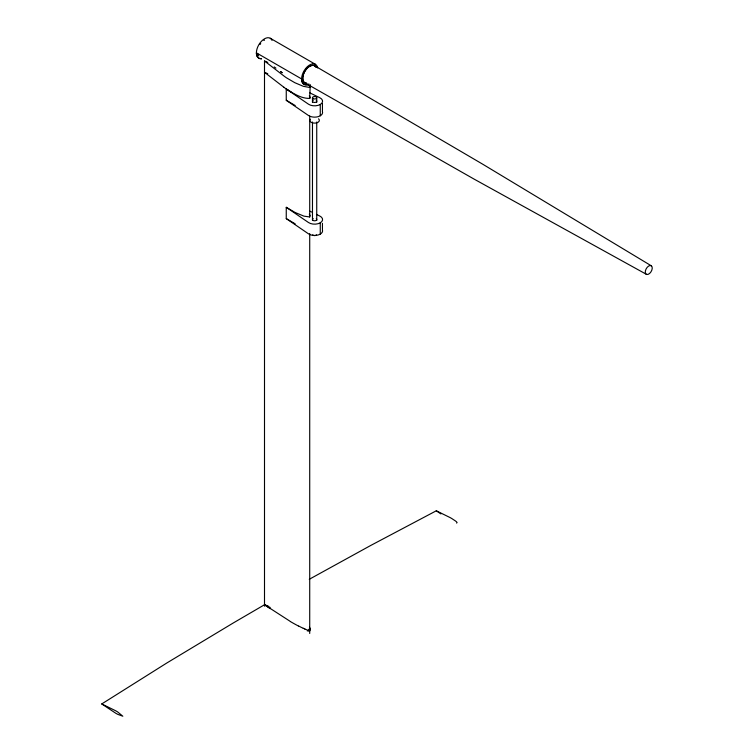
<?xml version="1.0" encoding="UTF-8"?>
<svg xmlns="http://www.w3.org/2000/svg" width="754" height="754" viewBox="0 0 754 754"><rect width="100%" height="100%" fill="white"/><g stroke="black" fill="none" stroke-linecap="round" stroke-linejoin="round"><path stroke-width="1.13" d="M322.354 111.413A7.992 4.618 0 0 1 318.254 116.644A7.992 4.618 0 0 1 308.499 115.513L286.256 100.291L286.256 88.981C293.372 93.383 301.176 98.661 309.715 98.397L310.243 84.58M264.503 606.197L264.503 60.989L284.22 76.211A66.399 38.331 0 0 0 286.492 77.822L294.786 82.686L303.259 86.295L308.867 87.332L309.988 86.861L310.007 85.607M309.715 98.397L310.167 97.464L309.319 95.796M101.752 703.944L115.824 710.843A64.024 36.965 60 0 1 117.756 712.012L122.827 716.215L117.756 714.349A64.024 36.965 60 0 1 115.824 713.284L101.752 703.944L166.757 663.03L233.288 622.964L264.503 604.755L268.132 606.009M309.263 579.289L370.836 545.406L436.293 510.797L450.364 517.706A64.024 36.965 60 0 1 452.296 518.865C453.145 519.619 458.8 522.55 456.604 523.087M261.563 58.953L258.98 58.416L257.463 56.993A12.309 7.106 -60 0 1 256.407 52.837L301.609 78.934A11.451 6.616 -60 0 0 308.98 83.996M309.366 630.796L304.814 629.034M307.255 630.872L309.649 631.06L308.65 629.288M264.503 60.989L267.802 62.412M267.745 73.694L264.503 72.299L283.881 87.257M270.168 608.591L264.503 604.755L270.168 607.46M303.146 628.252L302.231 627.809A35.853 7.05 21.8 0 1 300.639 627.045L298.744 626.046M309.875 92.883L319.762 97.7A7.992 4.618 0 0 1 320.262 104.486L320.262 115.805M309.875 211.205L311.525 212.015M316.463 214.419L319.762 216.021A7.992 4.618 0 0 1 320.262 222.816L320.262 234.126M295.182 105.503L286.256 100.291M295.182 223.825L286.256 218.613L286.256 207.303L295.182 212.515L303.966 216.153L309.31 216.888L310.167 215.795L309.319 214.117M646.319 274.267L473.889 178.99L304.795 82.77M270.262 38.256L315.464 64.354M314.625 65.749L482.503 164.07L651.23 265.757A4.939 2.846 -60 0 1 649.675 273.382A4.939 2.846 -60 0 1 645.396 270.912A4.939 2.846 -60 0 1 651.239 265.738M289.951 621.192L264.503 604.755M436.293 510.797L440.92 513.926M280.526 71.602L282.241 72.77L280.969 71.847M286.256 88.981L308.499 104.203A7.992 4.618 0 0 0 320.262 104.486M286.256 207.303L308.499 222.524A7.992 4.618 0 0 0 320.262 222.816M286.256 218.613L308.499 233.834A7.992 4.618 0 0 0 318.254 234.965A7.992 4.618 0 0 0 322.354 229.734M274.22 66.918L275.907 68.152M310.073 628.619L309.885 628.007A11.216 8.888 -36.5 0 0 309.451 627.064M309.715 87.087C310.007 82.959 303.843 86.738 302.674 83.1A12.309 7.106 -60 0 1 301.609 78.934A11.451 6.616 -60 0 1 308.97 65.372A11.451 6.616 -60 0 1 317.679 67.954M322.439 103.571L322.439 110.64M322.439 223.316L322.439 228.971M316.737 97.756L316.737 102.374M316.737 122.007L316.737 220.507M312.476 97.737L312.476 102.365M312.476 121.997L312.476 220.498M309.715 116.041L309.715 217.171M309.715 233.636L309.715 633.473M258.669 55.928A9.859 5.693 -60 0 1 257.651 53.581M260.111 44.448A9.859 5.693 -60 0 1 260.686 43.619M263.881 40.499A9.859 5.693 -60 0 1 264.503 40.103M261.525 58.576A11.451 6.616 -60 0 1 258.773 44.854A11.451 6.616 -60 0 1 272.034 40.367M309.885 85.72A2.828 1.631 0 0 1 309.866 87.134M306.51 83.251A9.859 5.693 -60 0 1 304.786 71.413A9.859 5.693 -60 0 1 315.898 66.983M290.903 91.875A75.72 43.713 0 0 1 283.862 87.257M309.913 628.723A2.592 2.055 -36.6 0 1 309.903 630.655M304.88 629.006A21.706 4.27 21.8 0 1 303.24 628.242M298.471 626.046A65.532 13.186 21.7 0 1 290.365 621.55M316.246 218.764A2.13 1.235 0 0 1 315.973 220.498A2.13 1.235 0 0 1 312.976 220.338A2.13 1.235 0 0 1 313.24 218.603M316.246 100.442A2.13 1.235 0 0 1 315.973 102.176A2.13 1.235 0 0 1 312.976 102.016A2.13 1.235 0 0 1 313.24 100.282M318.556 118.802A4.797 2.771 0 0 1 315.078 123.119A4.797 2.771 0 0 1 310.205 119.264M316.567 234.833A2.13 1.235 0 0 1 314.607 235.568A2.13 1.235 0 0 1 312.656 234.833M310.422 65.862A11.056 6.381 -60 0 0 309.008 66.682A9.453 5.457 -60 0 0 305.313 70.565A11.056 6.381 -60 0 0 304.324 72.299A9.453 5.457 -60 0 0 302.788 77.436A11.056 6.381 -60 0 0 302.797 79.066A9.453 5.457 -60 0 0 304.314 82.45A11.056 6.381 -60 0 0 305.323 83.015A9.453 5.457 -60 0 0 306.737 83.251M310.573 65.947A9.453 5.457 -60 0 1 316.02 67.181M314.107 65.494A11.056 6.381 -60 0 1 315.097 66.079M313.362 98.746A2.13 1.235 0 0 0 316.727 97.879A2.13 1.235 0 0 0 313.739 96.625A2.13 1.235 0 0 0 313.362 98.746"/></g></svg>
